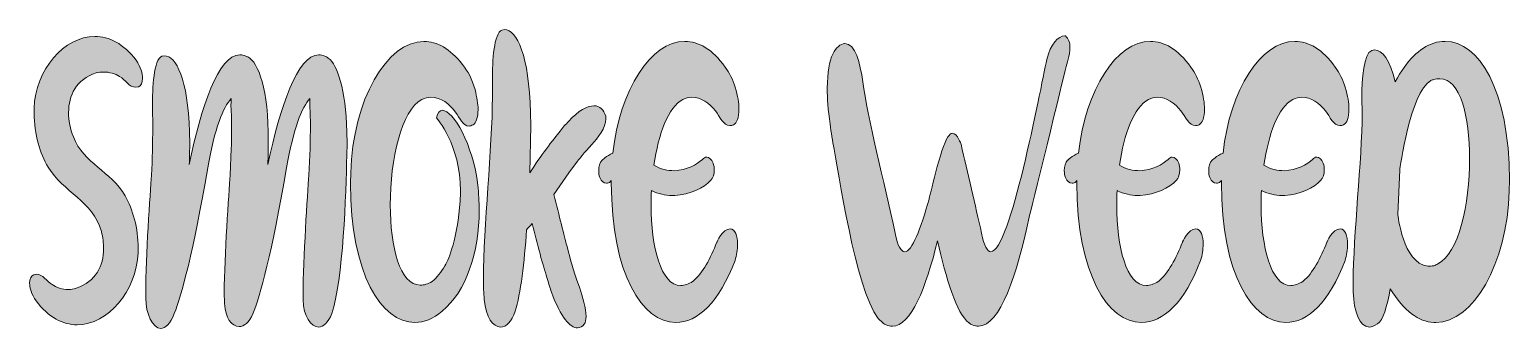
# Model space of a CAD drawing. Extents: x 621 to 1291, y -1420 to -427.
# Drawn here: x 621 to 1290, y -1241 to -1106 of the extents above; entities that cross this region are included whole.
import ezdxf

# ---------------------------------------------------------------- set-up
doc = ezdxf.new("R2010")
doc.units = 0
doc.header["$MEASUREMENT"] = 0
doc.layers.add('katman 1', color=7, linetype='Continuous')

# ---------------------------------------------------------------- blocks, each defined once
blk = doc.blocks.new('block 3')
at = {"layer": 'katman 1', "true_color": 0xa59600}
h = blk.add_hatch(color=54, dxfattribs=at)
h.dxf.hatch_style = 2
edge = h.paths.add_edge_path()
edge.add_spline(control_points=[(623.68, -1228.55), (621.53, -1225.5), (620.77, -1222.65), (620.77, -1220.62), (620.77, -1218.38), (621.53, -1217.16), (622.67, -1216.75), (622.67, -1216.75), (623.94, -1216.55), (623.94, -1216.55), (626.73, -1216.55), (628.5, -1219.6), (630.91, -1221.23), (632.94, -1222.45), (635.6, -1223.47), (638.26, -1223.47), (639.53, -1223.47), (640.67, -1223.26), (641.81, -1222.86), (650.82, -1219.8), (654.24, -1212.69), (654.24, -1204.96), (654.24, -1202.52), (653.86, -1199.87), (653.23, -1197.23), (649.17, -1183.2), (635.98, -1179.54), (629.13, -1168.15), (625.46, -1162.05), (622.79, -1153.51), (622.79, -1143.74), (622.79, -1143.74), (622.79, -1141.71), (622.79, -1141.71), (623.43, -1124.22), (636.49, -1109.17), (650.31, -1109.17), (656.65, -1109.17), (663.24, -1112.42), (668.95, -1119.95), (670.98, -1123.2), (671.87, -1125.85), (671.87, -1128.08), (671.87, -1130.12), (670.98, -1131.54), (669.96, -1131.95), (669.96, -1131.95), (668.7, -1132.15), (668.7, -1132.15), (665.91, -1132.15), (664, -1128.69), (661.47, -1127.27), (659.44, -1126.05), (656.78, -1125.24), (654.24, -1125.24), (653.1, -1125.24), (651.96, -1125.24), (650.82, -1125.64), (641.81, -1128.69), (638.39, -1135.81), (638.39, -1143.54), (638.39, -1147.2), (639.15, -1150.86), (640.55, -1154.52), (645.24, -1166.52), (657.54, -1169.98), (664, -1181.16), (667.43, -1187.27), (669.84, -1195.6), (669.84, -1204.75), (669.84, -1204.75), (669.84, -1206.79), (669.84, -1206.79), (669.08, -1224.28), (656.14, -1239.33), (642.32, -1239.33), (635.85, -1239.33), (629.39, -1236.07), (623.68, -1228.55)], knot_values=[0, 0, 0, 0, 1, 1, 1, 2, 2, 2, 3, 3, 3, 4, 4, 4, 5, 5, 5, 6, 6, 6, 7, 7, 7, 8, 8, 8, 9, 9, 9, 10, 10, 10, 11, 11, 11, 12, 12, 12, 13, 13, 13, 14, 14, 14, 15, 15, 15, 16, 16, 16, 17, 17, 17, 18, 18, 18, 19, 19, 19, 20, 20, 20, 21, 21, 21, 22, 22, 22, 23, 23, 23, 24, 24, 24, 25, 25, 25, 26, 26, 26, 26], degree=3, periodic=1)
h = blk.add_hatch(color=54, dxfattribs=at)
h.dxf.hatch_style = 2
edge = h.paths.add_edge_path()
edge.add_spline(control_points=[(856.73, -1224.69), (855.97, -1222.65), (855.34, -1220.41), (854.58, -1217.97), (852.93, -1212.69), (850.26, -1203.13), (847.98, -1193.57), (847.09, -1194.79), (846.21, -1195.6), (845.45, -1196.42), (844.43, -1211.06), (842.78, -1225.5), (840.25, -1233.23), (838.73, -1237.9), (836.19, -1240.35), (833.65, -1240.35), (830.36, -1240.35), (827.06, -1236.07), (826.3, -1227.94), (826.05, -1225.09), (825.92, -1221.84), (825.92, -1218.38), (825.92, -1195.6), (829.98, -1159.2), (829.98, -1136.63), (829.98, -1136.63), (829.98, -1128.9), (829.98, -1128.9), (829.98, -1119.95), (830.61, -1107.75), (834.29, -1106.32), (834.29, -1106.32), (835.56, -1106.12), (835.56, -1106.12), (841.01, -1106.12), (846.59, -1117.71), (847.22, -1143.74), (847.22, -1143.74), (847.35, -1149.44), (847.35, -1149.44), (847.35, -1149.44), (846.84, -1170.79), (846.84, -1170.79), (851.66, -1163.27), (857.49, -1155.74), (860.66, -1151.88), (861.93, -1150.25), (863.07, -1148.83), (864.34, -1147.61), (869.03, -1142.52), (872.96, -1140.49), (875.88, -1140.49), (878.54, -1140.49), (880.32, -1142.32), (881.2, -1145.17), (881.2, -1145.17), (881.33, -1146.39), (881.33, -1146.39), (881.33, -1150.25), (877.53, -1155.13), (874.99, -1157.98), (874.99, -1157.98), (872.58, -1160.62), (872.58, -1160.62), (871.19, -1162.05), (869.79, -1163.88), (868.4, -1165.5), (868.4, -1165.5), (864.59, -1170.79), (864.59, -1170.79), (864.59, -1170.79), (857.75, -1180.55), (857.75, -1180.55), (860.15, -1189.71), (862.56, -1199.87), (863.58, -1203.53), (863.58, -1203.53), (865.61, -1211.06), (865.61, -1211.06), (866.37, -1213.7), (867.13, -1216.35), (868.02, -1218.79), (868.02, -1218.79), (869.54, -1222.86), (869.54, -1222.86), (870.68, -1226.52), (872.33, -1231.8), (872.33, -1235.67), (872.33, -1237.09), (872.07, -1238.31), (871.44, -1239.12), (870.68, -1240.14), (869.66, -1240.75), (868.52, -1240.75), (865.23, -1240.75), (860.79, -1236.07), (856.73, -1224.69)], knot_values=[0, 0, 0, 0, 1, 1, 1, 2, 2, 2, 3, 3, 3, 4, 4, 4, 5, 5, 5, 6, 6, 6, 7, 7, 7, 8, 8, 8, 9, 9, 9, 10, 10, 10, 11, 11, 11, 12, 12, 12, 13, 13, 13, 14, 14, 14, 15, 15, 15, 16, 16, 16, 17, 17, 17, 18, 18, 18, 19, 19, 19, 20, 20, 20, 21, 21, 21, 22, 22, 22, 23, 23, 23, 24, 24, 24, 25, 25, 25, 26, 26, 26, 27, 27, 27, 28, 28, 28, 29, 29, 29, 30, 30, 30, 31, 31, 31, 32, 32, 32, 32], degree=3, periodic=1)
h = blk.add_hatch(color=54, dxfattribs=at)
h.dxf.hatch_style = 2
edge = h.paths.add_edge_path()
edge.add_spline(control_points=[(1046.92, -1239.33), (1046.42, -1239.12), (1045.91, -1238.92), (1045.53, -1238.51), (1045.53, -1238.51), (1045.4, -1238.51), (1045.4, -1238.51), (1039.82, -1234.24), (1035, -1218.38), (1031.2, -1201.5), (1026, -1222.65), (1019.15, -1239.94), (1010.79, -1239.94), (1009.9, -1239.94), (1008.88, -1239.73), (1008, -1239.33), (1007.49, -1239.12), (1006.98, -1238.92), (1006.47, -1238.51), (995.44, -1230.18), (987.71, -1177.3), (984.41, -1160.01), (983.78, -1156.35), (983.14, -1152.49), (982.64, -1148.83), (981.75, -1142.32), (981.37, -1137.03), (981.37, -1132.56), (981.37, -1117.92), (985.43, -1112.83), (989.23, -1112.42), (989.23, -1112.42), (989.36, -1112.42), (989.36, -1112.42), (994.18, -1112.42), (996.08, -1121.17), (997.47, -1129.71), (999.37, -1145.37), (1007.11, -1174.86), (1012.05, -1198.04), (1013.2, -1203.74), (1014.72, -1206.38), (1016.36, -1206.38), (1019.66, -1206.38), (1023.59, -1196.01), (1027.4, -1182.59), (1027.4, -1182.59), (1032.72, -1159.2), (1035.89, -1154.52), (1036.65, -1153.51), (1037.29, -1152.9), (1037.92, -1152.9), (1040.2, -1152.9), (1041.85, -1157.78), (1041.85, -1157.78), (1044.77, -1170.79), (1048.32, -1185.43), (1051.11, -1198.04), (1052.25, -1203.74), (1053.77, -1206.38), (1055.29, -1206.38), (1064.04, -1206.38), (1077.36, -1134.39), (1080.65, -1119.54), (1082.3, -1112.42), (1085.72, -1108.97), (1088.77, -1108.97), (1088.77, -1108.97), (1089.02, -1108.97), (1089.02, -1108.97), (1090.54, -1110.19), (1091.05, -1112.02), (1091.05, -1114.05), (1091.05, -1117.71), (1089.53, -1121.78), (1089.15, -1123.41), (1088.64, -1126.05), (1072.66, -1190.72), (1072.66, -1190.72), (1067.21, -1216.55), (1059.6, -1239.94), (1049.71, -1239.94), (1048.83, -1239.94), (1047.81, -1239.73), (1046.92, -1239.33)], knot_values=[0, 0, 0, 0, 1, 1, 1, 2, 2, 2, 3, 3, 3, 4, 4, 4, 5, 5, 5, 6, 6, 6, 7, 7, 7, 8, 8, 8, 9, 9, 9, 10, 10, 10, 11, 11, 11, 12, 12, 12, 13, 13, 13, 14, 14, 14, 15, 15, 15, 16, 16, 16, 17, 17, 17, 18, 18, 18, 19, 19, 19, 20, 20, 20, 21, 21, 21, 22, 22, 22, 23, 23, 23, 24, 24, 24, 25, 25, 25, 26, 26, 26, 27, 27, 27, 28, 28, 28, 28], degree=3, periodic=1)
h = blk.add_hatch(color=54, dxfattribs=at)
h.dxf.hatch_style = 2
edge = h.paths.add_edge_path()
edge.add_spline(control_points=[(765.82, -1175.47), (765.82, -1175.47), (765.94, -1170.79), (765.94, -1170.79), (766.83, -1137.85), (782.3, -1111.41), (799.04, -1111.41), (804.87, -1111.41), (810.83, -1114.66), (816.41, -1121.78), (818.95, -1125.03), (820.85, -1128.29), (822.12, -1133.17), (823, -1136.63), (823.51, -1139.68), (823.51, -1142.12), (823.51, -1145.98), (822.5, -1148.42), (821.23, -1149.03), (820.6, -1149.44), (819.96, -1149.64), (819.45, -1149.64), (816.79, -1149.64), (815.14, -1145.98), (813.37, -1143.34), (810.7, -1139.68), (806.52, -1136.63), (802.21, -1136.63), (800.81, -1136.63), (799.55, -1137.03), (798.15, -1137.64), (788.77, -1142.52), (783.82, -1164.69), (783.82, -1185.23), (783.82, -1204.14), (788.13, -1221.43), (797.39, -1221.43), (799.04, -1221.43), (800.81, -1221.02), (802.72, -1219.8), (802.72, -1219.8), (802.84, -1219.6), (802.84, -1219.6), (804.87, -1218.18), (806.77, -1215.53), (808.55, -1212.69), (810.45, -1209.23), (814.13, -1200.69), (815.4, -1183.4), (815.52, -1181.77), (815.52, -1180.35), (815.52, -1178.93), (815.52, -1157.98), (804.75, -1145.98), (804.75, -1145.98), (805.13, -1143.54), (806.14, -1142.52), (807.41, -1142.52), (812.23, -1142.52), (821.23, -1157.98), (823.38, -1176.28), (823.77, -1180.15), (824.02, -1183.81), (824.02, -1187.67), (824.02, -1206.79), (818.06, -1224.28), (807.28, -1233.23), (803.22, -1236.68), (799.04, -1238.31), (794.98, -1238.31), (779.89, -1238.31), (765.82, -1216.55), (765.82, -1175.47)], knot_values=[0, 0, 0, 0, 1, 1, 1, 2, 2, 2, 3, 3, 3, 4, 4, 4, 5, 5, 5, 6, 6, 6, 7, 7, 7, 8, 8, 8, 9, 9, 9, 10, 10, 10, 11, 11, 11, 12, 12, 12, 13, 13, 13, 14, 14, 14, 15, 15, 15, 16, 16, 16, 17, 17, 17, 18, 18, 18, 19, 19, 19, 20, 20, 20, 21, 21, 21, 22, 22, 22, 23, 23, 23, 24, 24, 24, 24], degree=3, periodic=1)
h = blk.add_hatch(color=54, dxfattribs=at)
h.dxf.hatch_style = 2
edge = h.paths.add_edge_path()
edge.add_spline(control_points=[(883.74, -1175.27), (883.74, -1175.27), (883.74, -1174.25), (883.74, -1174.25), (883.74, -1174.25), (883.36, -1174.66), (883.36, -1174.66), (882.85, -1175.27), (882.22, -1175.47), (881.58, -1175.47), (880.44, -1175.47), (879.17, -1174.66), (878.54, -1172.83), (878.16, -1171.81), (878.03, -1170.79), (878.03, -1169.78), (878.03, -1167.95), (878.54, -1166.11), (879.55, -1165.1), (879.55, -1165.1), (881.46, -1163.06), (884.5, -1161.84), (887.54, -1133.17), (901.74, -1111.41), (916.96, -1111.41), (923.17, -1111.41), (929.39, -1114.87), (935.22, -1123), (937.25, -1125.85), (938.51, -1128.29), (939.78, -1132.15), (940.92, -1136.02), (941.43, -1139.27), (941.43, -1141.91), (941.43, -1145.78), (940.42, -1148.42), (939.02, -1149.03), (938.39, -1149.44), (937.88, -1149.44), (937.37, -1149.44), (934.46, -1149.44), (932.81, -1145.37), (930.78, -1142.73), (928.12, -1139.47), (924.19, -1136.63), (920.13, -1136.63), (918.73, -1136.63), (917.47, -1137.03), (916.07, -1137.64), (909.48, -1141.1), (905.04, -1153.1), (903.01, -1167.33), (905.93, -1169.16), (909.22, -1169.78), (912.27, -1169.78), (917.72, -1169.57), (922.66, -1166.93), (924.95, -1164.69), (925.58, -1164.08), (926.22, -1163.67), (926.85, -1163.67), (927.99, -1163.67), (929.13, -1164.69), (929.77, -1166.32), (930.15, -1167.33), (930.27, -1168.35), (930.27, -1169.37), (930.27, -1171.2), (929.77, -1173.23), (928.62, -1174.25), (925.71, -1177.3), (919.24, -1180.76), (912.39, -1180.96), (912.39, -1180.96), (911.13, -1180.96), (911.13, -1180.96), (908.08, -1180.96), (905.04, -1180.35), (901.87, -1178.72), (901.74, -1180.96), (901.74, -1183.2), (901.74, -1185.23), (901.74, -1204.14), (906.05, -1221.63), (915.18, -1221.63), (916.83, -1221.63), (918.61, -1221.02), (920.51, -1219.8), (920.51, -1219.8), (920.76, -1219.6), (920.76, -1219.6), (924.95, -1216.35), (928.75, -1209.03), (931.41, -1202.11), (931.41, -1202.11), (933.95, -1196.01), (937.5, -1196.01), (939.78, -1196.21), (940.8, -1199.26), (940.8, -1202.92), (940.8, -1205.37), (940.42, -1208.01), (939.66, -1210.25), (932.68, -1229.16), (922.66, -1238.31), (912.9, -1238.31), (897.81, -1238.31), (883.74, -1216.55), (883.74, -1175.27)], knot_values=[0, 0, 0, 0, 1, 1, 1, 2, 2, 2, 3, 3, 3, 4, 4, 4, 5, 5, 5, 6, 6, 6, 7, 7, 7, 8, 8, 8, 9, 9, 9, 10, 10, 10, 11, 11, 11, 12, 12, 12, 13, 13, 13, 14, 14, 14, 15, 15, 15, 16, 16, 16, 17, 17, 17, 18, 18, 18, 19, 19, 19, 20, 20, 20, 21, 21, 21, 22, 22, 22, 23, 23, 23, 24, 24, 24, 25, 25, 25, 26, 26, 26, 27, 27, 27, 28, 28, 28, 29, 29, 29, 30, 30, 30, 31, 31, 31, 32, 32, 32, 33, 33, 33, 34, 34, 34, 35, 35, 35, 36, 36, 36, 36], degree=3, periodic=1)
h = blk.add_hatch(color=54, dxfattribs=at)
h.dxf.hatch_style = 2
edge = h.paths.add_edge_path()
edge.add_spline(control_points=[(1094.21, -1175.27), (1094.21, -1175.27), (1094.21, -1174.25), (1094.21, -1174.25), (1094.21, -1174.25), (1093.83, -1174.66), (1093.83, -1174.66), (1093.33, -1175.27), (1092.69, -1175.47), (1092.06, -1175.47), (1090.92, -1175.47), (1089.65, -1174.66), (1089.02, -1172.83), (1088.64, -1171.81), (1088.51, -1170.79), (1088.51, -1169.78), (1088.51, -1167.95), (1089.02, -1166.11), (1090.03, -1165.1), (1090.03, -1165.1), (1091.93, -1163.06), (1094.98, -1161.84), (1098.02, -1133.17), (1112.22, -1111.41), (1127.44, -1111.41), (1133.65, -1111.41), (1139.86, -1114.87), (1145.7, -1123), (1147.72, -1125.85), (1148.99, -1128.29), (1150.26, -1132.15), (1151.4, -1136.02), (1151.91, -1139.27), (1151.91, -1141.91), (1151.91, -1145.78), (1150.89, -1148.42), (1149.5, -1149.03), (1148.87, -1149.44), (1148.36, -1149.44), (1147.85, -1149.44), (1144.93, -1149.44), (1143.29, -1145.37), (1141.26, -1142.73), (1138.59, -1139.47), (1134.66, -1136.63), (1130.61, -1136.63), (1129.21, -1136.63), (1127.94, -1137.03), (1126.55, -1137.64), (1119.95, -1141.1), (1115.52, -1153.1), (1113.49, -1167.33), (1116.4, -1169.16), (1119.7, -1169.78), (1122.74, -1169.78), (1128.2, -1169.57), (1133.14, -1166.93), (1135.42, -1164.69), (1136.06, -1164.08), (1136.69, -1163.67), (1137.33, -1163.67), (1138.47, -1163.67), (1139.61, -1164.69), (1140.24, -1166.32), (1140.62, -1167.33), (1140.75, -1168.35), (1140.75, -1169.37), (1140.75, -1171.2), (1140.24, -1173.23), (1139.1, -1174.25), (1136.19, -1177.3), (1129.72, -1180.76), (1122.87, -1180.96), (1122.87, -1180.96), (1121.6, -1180.96), (1121.6, -1180.96), (1118.56, -1180.96), (1115.52, -1180.35), (1112.35, -1178.72), (1112.22, -1180.96), (1112.22, -1183.2), (1112.22, -1185.23), (1112.22, -1204.14), (1116.53, -1221.63), (1125.66, -1221.63), (1127.31, -1221.63), (1129.08, -1221.02), (1130.99, -1219.8), (1130.99, -1219.8), (1131.24, -1219.6), (1131.24, -1219.6), (1135.42, -1216.35), (1139.23, -1209.03), (1141.89, -1202.11), (1141.89, -1202.11), (1144.43, -1196.01), (1147.98, -1196.01), (1150.26, -1196.21), (1151.27, -1199.26), (1151.27, -1202.92), (1151.27, -1205.37), (1150.89, -1208.01), (1150.13, -1210.25), (1143.16, -1229.16), (1133.14, -1238.31), (1123.38, -1238.31), (1108.29, -1238.31), (1094.21, -1216.55), (1094.21, -1175.27)], knot_values=[0, 0, 0, 0, 1, 1, 1, 2, 2, 2, 3, 3, 3, 4, 4, 4, 5, 5, 5, 6, 6, 6, 7, 7, 7, 8, 8, 8, 9, 9, 9, 10, 10, 10, 11, 11, 11, 12, 12, 12, 13, 13, 13, 14, 14, 14, 15, 15, 15, 16, 16, 16, 17, 17, 17, 18, 18, 18, 19, 19, 19, 20, 20, 20, 21, 21, 21, 22, 22, 22, 23, 23, 23, 24, 24, 24, 25, 25, 25, 26, 26, 26, 27, 27, 27, 28, 28, 28, 29, 29, 29, 30, 30, 30, 31, 31, 31, 32, 32, 32, 33, 33, 33, 34, 34, 34, 35, 35, 35, 36, 36, 36, 36], degree=3, periodic=1)
h = blk.add_hatch(color=54, dxfattribs=at)
h.dxf.hatch_style = 2
edge = h.paths.add_edge_path()
edge.add_spline(control_points=[(1159.51, -1175.27), (1159.51, -1175.27), (1159.51, -1174.25), (1159.51, -1174.25), (1159.51, -1174.25), (1159.13, -1174.66), (1159.13, -1174.66), (1158.63, -1175.27), (1157.99, -1175.47), (1157.36, -1175.47), (1156.22, -1175.47), (1154.95, -1174.66), (1154.32, -1172.83), (1153.94, -1171.81), (1153.81, -1170.79), (1153.81, -1169.78), (1153.81, -1167.95), (1154.32, -1166.11), (1155.33, -1165.1), (1155.33, -1165.1), (1157.23, -1163.06), (1160.28, -1161.84), (1163.32, -1133.17), (1177.52, -1111.41), (1192.74, -1111.41), (1198.95, -1111.41), (1205.16, -1114.87), (1211, -1123), (1213.02, -1125.85), (1214.29, -1128.29), (1215.56, -1132.15), (1216.7, -1136.02), (1217.21, -1139.27), (1217.21, -1141.91), (1217.21, -1145.78), (1216.19, -1148.42), (1214.8, -1149.03), (1214.16, -1149.44), (1213.66, -1149.44), (1213.15, -1149.44), (1210.23, -1149.44), (1208.59, -1145.37), (1206.56, -1142.73), (1203.89, -1139.47), (1199.96, -1136.63), (1195.91, -1136.63), (1194.51, -1136.63), (1193.24, -1137.03), (1191.85, -1137.64), (1185.25, -1141.1), (1180.82, -1153.1), (1178.79, -1167.33), (1181.7, -1169.16), (1185, -1169.78), (1188.04, -1169.78), (1193.5, -1169.57), (1198.44, -1166.93), (1200.72, -1164.69), (1201.36, -1164.08), (1201.99, -1163.67), (1202.63, -1163.67), (1203.77, -1163.67), (1204.91, -1164.69), (1205.54, -1166.32), (1205.92, -1167.33), (1206.05, -1168.35), (1206.05, -1169.37), (1206.05, -1171.2), (1205.54, -1173.23), (1204.4, -1174.25), (1201.49, -1177.3), (1195.02, -1180.76), (1188.17, -1180.96), (1188.17, -1180.96), (1186.9, -1180.96), (1186.9, -1180.96), (1183.86, -1180.96), (1180.82, -1180.35), (1177.65, -1178.72), (1177.52, -1180.96), (1177.52, -1183.2), (1177.52, -1185.23), (1177.52, -1204.14), (1181.83, -1221.63), (1190.96, -1221.63), (1192.61, -1221.63), (1194.38, -1221.02), (1196.29, -1219.8), (1196.29, -1219.8), (1196.54, -1219.6), (1196.54, -1219.6), (1200.72, -1216.35), (1204.53, -1209.03), (1207.19, -1202.11), (1207.19, -1202.11), (1209.73, -1196.01), (1213.28, -1196.01), (1215.56, -1196.21), (1216.57, -1199.26), (1216.57, -1202.92), (1216.57, -1205.37), (1216.19, -1208.01), (1215.43, -1210.25), (1208.46, -1229.16), (1198.44, -1238.31), (1188.68, -1238.31), (1173.59, -1238.31), (1159.51, -1216.55), (1159.51, -1175.27)], knot_values=[0, 0, 0, 0, 1, 1, 1, 2, 2, 2, 3, 3, 3, 4, 4, 4, 5, 5, 5, 6, 6, 6, 7, 7, 7, 8, 8, 8, 9, 9, 9, 10, 10, 10, 11, 11, 11, 12, 12, 12, 13, 13, 13, 14, 14, 14, 15, 15, 15, 16, 16, 16, 17, 17, 17, 18, 18, 18, 19, 19, 19, 20, 20, 20, 21, 21, 21, 22, 22, 22, 23, 23, 23, 24, 24, 24, 25, 25, 25, 26, 26, 26, 27, 27, 27, 28, 28, 28, 29, 29, 29, 30, 30, 30, 31, 31, 31, 32, 32, 32, 33, 33, 33, 34, 34, 34, 35, 35, 35, 36, 36, 36, 36], degree=3, periodic=1)
h = blk.add_hatch(color=54, dxfattribs=at)
h.dxf.hatch_style = 2
edge = h.paths.add_edge_path()
edge.add_spline(control_points=[(1219.11, -1224.48), (1219.11, -1224.48), (1219.11, -1220.01), (1219.11, -1220.01), (1219.11, -1199.06), (1223.17, -1164.89), (1223.17, -1143.74), (1223.17, -1143.74), (1223.04, -1136.83), (1223.04, -1136.83), (1223.04, -1128.49), (1223.8, -1116.9), (1227.48, -1115.47), (1227.48, -1115.47), (1228.75, -1115.27), (1228.75, -1115.27), (1232.17, -1115.27), (1235.85, -1119.75), (1238.13, -1129.71), (1243.2, -1119.95), (1249.29, -1114.25), (1255.5, -1112.22), (1257.27, -1111.61), (1258.92, -1111.41), (1260.7, -1111.41), (1275.66, -1111.41), (1289.74, -1132.96), (1289.74, -1174.05), (1289.74, -1174.05), (1289.61, -1178.93), (1289.61, -1178.93), (1288.85, -1211.87), (1273.25, -1238.31), (1256.51, -1238.31), (1256.51, -1238.31), (1255.5, -1238.31), (1255.5, -1238.31), (1248.78, -1237.9), (1242.06, -1233.23), (1235.85, -1223.06), (1234.45, -1231.19), (1232.68, -1237.29), (1230.14, -1238.92), (1228.75, -1239.94), (1227.48, -1240.35), (1226.34, -1240.35), (1221.9, -1240.35), (1219.49, -1233.43), (1219.11, -1224.48)], knot_values=[0, 0, 0, 0, 1, 1, 1, 2, 2, 2, 3, 3, 3, 4, 4, 4, 5, 5, 5, 6, 6, 6, 7, 7, 7, 8, 8, 8, 9, 9, 9, 10, 10, 10, 11, 11, 11, 12, 12, 12, 13, 13, 13, 14, 14, 14, 15, 15, 15, 16, 16, 16, 16], degree=3, periodic=1)
edge = h.paths.add_edge_path()
edge.add_spline(control_points=[(1255.5, -1212.69), (1256.13, -1212.48), (1256.77, -1212.28), (1257.4, -1211.87), (1266.78, -1207.2), (1271.73, -1184.82), (1271.73, -1164.28), (1271.73, -1145.37), (1267.55, -1128.29), (1258.29, -1128.29), (1257.4, -1128.29), (1256.51, -1128.29), (1255.5, -1128.69), (1255.12, -1128.69), (1254.74, -1128.9), (1254.23, -1129.1), (1244.85, -1134.39), (1240.16, -1169.37), (1240.16, -1169.37), (1240.16, -1169.37), (1239.27, -1189.5), (1239.27, -1189.5), (1239.27, -1189.5), (1241.55, -1211.47), (1252.84, -1212.89), (1253.72, -1212.89), (1254.61, -1212.89), (1255.5, -1212.69)], knot_values=[0, 0, 0, 0, 1, 1, 1, 2, 2, 2, 3, 3, 3, 4, 4, 4, 5, 5, 5, 6, 6, 6, 7, 7, 7, 8, 8, 8, 9, 9, 9, 9], degree=3, periodic=1)
h = blk.add_hatch(color=54, dxfattribs=at)
h.dxf.hatch_style = 2
edge = h.paths.add_edge_path()
edge.add_spline(control_points=[(673.26, -1227.33), (673.26, -1227.33), (673.26, -1224.89), (673.26, -1224.89), (673.26, -1208.82), (675.29, -1179.94), (675.92, -1171.81), (676.17, -1164.49), (676.43, -1157.37), (676.43, -1150.25), (676.43, -1150.25), (676.3, -1140.9), (676.3, -1140.9), (676.3, -1132.56), (676.81, -1119.54), (680.61, -1118.12), (680.61, -1118.12), (681.75, -1117.92), (681.75, -1117.92), (686.95, -1117.92), (692.4, -1128.49), (693.04, -1152.29), (693.04, -1152.29), (693.17, -1157.57), (693.17, -1157.57), (693.17, -1157.57), (693.04, -1162.86), (693.04, -1162.86), (693.04, -1164.08), (693.04, -1165.3), (692.91, -1166.93), (698.36, -1141.1), (705.97, -1117.51), (715.86, -1117.51), (716.75, -1117.51), (717.64, -1117.71), (718.52, -1118.12), (723.34, -1119.34), (728.16, -1130.12), (728.67, -1152.29), (728.67, -1152.29), (728.67, -1162.86), (728.67, -1162.86), (728.67, -1162.86), (728.54, -1166.93), (728.54, -1166.93), (733.99, -1141.1), (741.73, -1117.51), (751.49, -1117.51), (752.38, -1117.51), (753.27, -1117.71), (754.28, -1118.12), (754.79, -1118.32), (755.3, -1118.53), (755.8, -1118.93), (759.99, -1122.19), (763.67, -1132.76), (764.17, -1152.29), (764.17, -1152.29), (764.3, -1157.57), (764.3, -1157.57), (764.3, -1157.57), (764.17, -1162.86), (764.17, -1162.86), (763.79, -1179.54), (762.52, -1219.8), (757.33, -1234.24), (755.8, -1238.51), (753.52, -1240.35), (751.49, -1240.35), (747.94, -1240.35), (744.52, -1235.46), (744.39, -1228.14), (744.39, -1228.14), (744.39, -1225.7), (744.39, -1225.7), (744.39, -1210.04), (746.42, -1180.15), (747.05, -1171.81), (747.05, -1171.81), (747.56, -1159.81), (747.56, -1159.81), (747.69, -1155.74), (747.69, -1151.68), (747.69, -1147.61), (747.69, -1145.37), (747.56, -1143.13), (747.44, -1140.9), (747.44, -1140.9), (747.44, -1137.24), (747.44, -1137.24), (743.88, -1141.3), (740.08, -1150.46), (736.91, -1168.55), (730.32, -1206.79), (724.99, -1226.52), (721.7, -1234.45), (720.05, -1238.31), (717.64, -1240.14), (715.48, -1240.14), (712.19, -1240.14), (709.14, -1236.28), (708.89, -1229.77), (708.89, -1229.77), (708.76, -1224.69), (708.76, -1224.69), (708.76, -1208.62), (710.92, -1179.94), (711.42, -1171.81), (711.42, -1171.81), (711.93, -1159.81), (711.93, -1159.81), (712.06, -1155.74), (712.06, -1151.68), (712.06, -1147.61), (712.06, -1145.37), (711.93, -1143.13), (711.8, -1140.9), (711.8, -1139.68), (711.8, -1138.46), (711.93, -1137.24), (708.25, -1141.3), (704.45, -1150.46), (701.28, -1168.55), (694.81, -1206.38), (689.49, -1226.11), (686.19, -1234.24), (684.29, -1238.92), (682.13, -1240.96), (680.11, -1240.96), (676.43, -1240.96), (673.26, -1234.45), (673.26, -1227.33)], knot_values=[0, 0, 0, 0, 1, 1, 1, 2, 2, 2, 3, 3, 3, 4, 4, 4, 5, 5, 5, 6, 6, 6, 7, 7, 7, 8, 8, 8, 9, 9, 9, 10, 10, 10, 11, 11, 11, 12, 12, 12, 13, 13, 13, 14, 14, 14, 15, 15, 15, 16, 16, 16, 17, 17, 17, 18, 18, 18, 19, 19, 19, 20, 20, 20, 21, 21, 21, 22, 22, 22, 23, 23, 23, 24, 24, 24, 25, 25, 25, 26, 26, 26, 27, 27, 27, 28, 28, 28, 29, 29, 29, 30, 30, 30, 31, 31, 31, 32, 32, 32, 33, 33, 33, 34, 34, 34, 35, 35, 35, 36, 36, 36, 37, 37, 37, 38, 38, 38, 39, 39, 39, 40, 40, 40, 41, 41, 41, 42, 42, 42, 43, 43, 43, 44, 44, 44, 44], degree=3, periodic=1)
at = {"layer": 'katman 1', "lineweight": 0}
for points, knots in [([(623.68, -1228.55), (621.53, -1225.5), (620.77, -1222.65), (620.77, -1220.62), (620.77, -1218.38), (621.53, -1217.16), (622.67, -1216.75), (622.67, -1216.75), (623.94, -1216.55), (623.94, -1216.55), (626.73, -1216.55), (628.5, -1219.6), (630.91, -1221.23), (632.94, -1222.45), (635.6, -1223.47), (638.26, -1223.47), (639.53, -1223.47), (640.67, -1223.26), (641.81, -1222.86), (650.82, -1219.8), (654.24, -1212.69), (654.24, -1204.96), (654.24, -1202.52), (653.86, -1199.87), (653.23, -1197.23), (649.17, -1183.2), (635.98, -1179.54), (629.13, -1168.15), (625.46, -1162.05), (622.79, -1153.51), (622.79, -1143.74), (622.79, -1143.74), (622.79, -1141.71), (622.79, -1141.71), (623.43, -1124.22), (636.49, -1109.17), (650.31, -1109.17), (656.65, -1109.17), (663.24, -1112.42), (668.95, -1119.95), (670.98, -1123.2), (671.87, -1125.85), (671.87, -1128.08), (671.87, -1130.12), (670.98, -1131.54), (669.96, -1131.95), (669.96, -1131.95), (668.7, -1132.15), (668.7, -1132.15), (665.91, -1132.15), (664, -1128.69), (661.47, -1127.27), (659.44, -1126.05), (656.78, -1125.24), (654.24, -1125.24), (653.1, -1125.24), (651.96, -1125.24), (650.82, -1125.64), (641.81, -1128.69), (638.39, -1135.81), (638.39, -1143.54), (638.39, -1147.2), (639.15, -1150.86), (640.55, -1154.52), (645.24, -1166.52), (657.54, -1169.98), (664, -1181.16), (667.43, -1187.27), (669.84, -1195.6), (669.84, -1204.75), (669.84, -1204.75), (669.84, -1206.79), (669.84, -1206.79), (669.08, -1224.28), (656.14, -1239.33), (642.32, -1239.33), (635.85, -1239.33), (629.39, -1236.07), (623.68, -1228.55)], [0, 0, 0, 0, 1, 1, 1, 2, 2, 2, 3, 3, 3, 4, 4, 4, 5, 5, 5, 6, 6, 6, 7, 7, 7, 8, 8, 8, 9, 9, 9, 10, 10, 10, 11, 11, 11, 12, 12, 12, 13, 13, 13, 14, 14, 14, 15, 15, 15, 16, 16, 16, 17, 17, 17, 18, 18, 18, 19, 19, 19, 20, 20, 20, 21, 21, 21, 22, 22, 22, 23, 23, 23, 24, 24, 24, 25, 25, 25, 26, 26, 26, 26]), ([(856.73, -1224.69), (855.97, -1222.65), (855.34, -1220.41), (854.58, -1217.97), (852.93, -1212.69), (850.26, -1203.13), (847.98, -1193.57), (847.09, -1194.79), (846.21, -1195.6), (845.45, -1196.42), (844.43, -1211.06), (842.78, -1225.5), (840.25, -1233.23), (838.73, -1237.9), (836.19, -1240.35), (833.65, -1240.35), (830.36, -1240.35), (827.06, -1236.07), (826.3, -1227.94), (826.05, -1225.09), (825.92, -1221.84), (825.92, -1218.38), (825.92, -1195.6), (829.98, -1159.2), (829.98, -1136.63), (829.98, -1136.63), (829.98, -1128.9), (829.98, -1128.9), (829.98, -1119.95), (830.61, -1107.75), (834.29, -1106.32), (834.29, -1106.32), (835.56, -1106.12), (835.56, -1106.12), (841.01, -1106.12), (846.59, -1117.71), (847.22, -1143.74), (847.22, -1143.74), (847.35, -1149.44), (847.35, -1149.44), (847.35, -1149.44), (846.84, -1170.79), (846.84, -1170.79), (851.66, -1163.27), (857.49, -1155.74), (860.66, -1151.88), (861.93, -1150.25), (863.07, -1148.83), (864.34, -1147.61), (869.03, -1142.52), (872.96, -1140.49), (875.88, -1140.49), (878.54, -1140.49), (880.32, -1142.32), (881.2, -1145.17), (881.2, -1145.17), (881.33, -1146.39), (881.33, -1146.39), (881.33, -1150.25), (877.53, -1155.13), (874.99, -1157.98), (874.99, -1157.98), (872.58, -1160.62), (872.58, -1160.62), (871.19, -1162.05), (869.79, -1163.88), (868.4, -1165.5), (868.4, -1165.5), (864.59, -1170.79), (864.59, -1170.79), (864.59, -1170.79), (857.75, -1180.55), (857.75, -1180.55), (860.15, -1189.71), (862.56, -1199.87), (863.58, -1203.53), (863.58, -1203.53), (865.61, -1211.06), (865.61, -1211.06), (866.37, -1213.7), (867.13, -1216.35), (868.02, -1218.79), (868.02, -1218.79), (869.54, -1222.86), (869.54, -1222.86), (870.68, -1226.52), (872.33, -1231.8), (872.33, -1235.67), (872.33, -1237.09), (872.07, -1238.31), (871.44, -1239.12), (870.68, -1240.14), (869.66, -1240.75), (868.52, -1240.75), (865.23, -1240.75), (860.79, -1236.07), (856.73, -1224.69)], [0, 0, 0, 0, 1, 1, 1, 2, 2, 2, 3, 3, 3, 4, 4, 4, 5, 5, 5, 6, 6, 6, 7, 7, 7, 8, 8, 8, 9, 9, 9, 10, 10, 10, 11, 11, 11, 12, 12, 12, 13, 13, 13, 14, 14, 14, 15, 15, 15, 16, 16, 16, 17, 17, 17, 18, 18, 18, 19, 19, 19, 20, 20, 20, 21, 21, 21, 22, 22, 22, 23, 23, 23, 24, 24, 24, 25, 25, 25, 26, 26, 26, 27, 27, 27, 28, 28, 28, 29, 29, 29, 30, 30, 30, 31, 31, 31, 32, 32, 32, 32]), ([(1046.92, -1239.33), (1046.42, -1239.12), (1045.91, -1238.92), (1045.53, -1238.51), (1045.53, -1238.51), (1045.4, -1238.51), (1045.4, -1238.51), (1039.82, -1234.24), (1035, -1218.38), (1031.2, -1201.5), (1026, -1222.65), (1019.15, -1239.94), (1010.79, -1239.94), (1009.9, -1239.94), (1008.88, -1239.73), (1008, -1239.33), (1007.49, -1239.12), (1006.98, -1238.92), (1006.47, -1238.51), (995.44, -1230.18), (987.71, -1177.3), (984.41, -1160.01), (983.78, -1156.35), (983.14, -1152.49), (982.64, -1148.83), (981.75, -1142.32), (981.37, -1137.03), (981.37, -1132.56), (981.37, -1117.92), (985.43, -1112.83), (989.23, -1112.42), (989.23, -1112.42), (989.36, -1112.42), (989.36, -1112.42), (994.18, -1112.42), (996.08, -1121.17), (997.47, -1129.71), (999.37, -1145.37), (1007.11, -1174.86), (1012.05, -1198.04), (1013.2, -1203.74), (1014.72, -1206.38), (1016.36, -1206.38), (1019.66, -1206.38), (1023.59, -1196.01), (1027.4, -1182.59), (1027.4, -1182.59), (1032.72, -1159.2), (1035.89, -1154.52), (1036.65, -1153.51), (1037.29, -1152.9), (1037.92, -1152.9), (1040.2, -1152.9), (1041.85, -1157.78), (1041.85, -1157.78), (1044.77, -1170.79), (1048.32, -1185.43), (1051.11, -1198.04), (1052.25, -1203.74), (1053.77, -1206.38), (1055.29, -1206.38), (1064.04, -1206.38), (1077.36, -1134.39), (1080.65, -1119.54), (1082.3, -1112.42), (1085.72, -1108.97), (1088.77, -1108.97), (1088.77, -1108.97), (1089.02, -1108.97), (1089.02, -1108.97), (1090.54, -1110.19), (1091.05, -1112.02), (1091.05, -1114.05), (1091.05, -1117.71), (1089.53, -1121.78), (1089.15, -1123.41), (1088.64, -1126.05), (1072.66, -1190.72), (1072.66, -1190.72), (1067.21, -1216.55), (1059.6, -1239.94), (1049.71, -1239.94), (1048.83, -1239.94), (1047.81, -1239.73), (1046.92, -1239.33)], [0, 0, 0, 0, 1, 1, 1, 2, 2, 2, 3, 3, 3, 4, 4, 4, 5, 5, 5, 6, 6, 6, 7, 7, 7, 8, 8, 8, 9, 9, 9, 10, 10, 10, 11, 11, 11, 12, 12, 12, 13, 13, 13, 14, 14, 14, 15, 15, 15, 16, 16, 16, 17, 17, 17, 18, 18, 18, 19, 19, 19, 20, 20, 20, 21, 21, 21, 22, 22, 22, 23, 23, 23, 24, 24, 24, 25, 25, 25, 26, 26, 26, 27, 27, 27, 28, 28, 28, 28]), ([(765.82, -1175.47), (765.82, -1175.47), (765.94, -1170.79), (765.94, -1170.79), (766.83, -1137.85), (782.3, -1111.41), (799.04, -1111.41), (804.87, -1111.41), (810.83, -1114.66), (816.41, -1121.78), (818.95, -1125.03), (820.85, -1128.29), (822.12, -1133.17), (823, -1136.63), (823.51, -1139.68), (823.51, -1142.12), (823.51, -1145.98), (822.5, -1148.42), (821.23, -1149.03), (820.6, -1149.44), (819.96, -1149.64), (819.45, -1149.64), (816.79, -1149.64), (815.14, -1145.98), (813.37, -1143.34), (810.7, -1139.68), (806.52, -1136.63), (802.21, -1136.63), (800.81, -1136.63), (799.55, -1137.03), (798.15, -1137.64), (788.77, -1142.52), (783.82, -1164.69), (783.82, -1185.23), (783.82, -1204.14), (788.13, -1221.43), (797.39, -1221.43), (799.04, -1221.43), (800.81, -1221.02), (802.72, -1219.8), (802.72, -1219.8), (802.84, -1219.6), (802.84, -1219.6), (804.87, -1218.18), (806.77, -1215.53), (808.55, -1212.69), (810.45, -1209.23), (814.13, -1200.69), (815.4, -1183.4), (815.52, -1181.77), (815.52, -1180.35), (815.52, -1178.93), (815.52, -1157.98), (804.75, -1145.98), (804.75, -1145.98), (805.13, -1143.54), (806.14, -1142.52), (807.41, -1142.52), (812.23, -1142.52), (821.23, -1157.98), (823.38, -1176.28), (823.77, -1180.15), (824.02, -1183.81), (824.02, -1187.67), (824.02, -1206.79), (818.06, -1224.28), (807.28, -1233.23), (803.22, -1236.68), (799.04, -1238.31), (794.98, -1238.31), (779.89, -1238.31), (765.82, -1216.55), (765.82, -1175.47)], [0, 0, 0, 0, 1, 1, 1, 2, 2, 2, 3, 3, 3, 4, 4, 4, 5, 5, 5, 6, 6, 6, 7, 7, 7, 8, 8, 8, 9, 9, 9, 10, 10, 10, 11, 11, 11, 12, 12, 12, 13, 13, 13, 14, 14, 14, 15, 15, 15, 16, 16, 16, 17, 17, 17, 18, 18, 18, 19, 19, 19, 20, 20, 20, 21, 21, 21, 22, 22, 22, 23, 23, 23, 24, 24, 24, 24]), ([(883.74, -1175.27), (883.74, -1175.27), (883.74, -1174.25), (883.74, -1174.25), (883.74, -1174.25), (883.36, -1174.66), (883.36, -1174.66), (882.85, -1175.27), (882.22, -1175.47), (881.58, -1175.47), (880.44, -1175.47), (879.17, -1174.66), (878.54, -1172.83), (878.16, -1171.81), (878.03, -1170.79), (878.03, -1169.78), (878.03, -1167.95), (878.54, -1166.11), (879.55, -1165.1), (879.55, -1165.1), (881.46, -1163.06), (884.5, -1161.84), (887.54, -1133.17), (901.74, -1111.41), (916.96, -1111.41), (923.17, -1111.41), (929.39, -1114.87), (935.22, -1123), (937.25, -1125.85), (938.51, -1128.29), (939.78, -1132.15), (940.92, -1136.02), (941.43, -1139.27), (941.43, -1141.91), (941.43, -1145.78), (940.42, -1148.42), (939.02, -1149.03), (938.39, -1149.44), (937.88, -1149.44), (937.37, -1149.44), (934.46, -1149.44), (932.81, -1145.37), (930.78, -1142.73), (928.12, -1139.47), (924.19, -1136.63), (920.13, -1136.63), (918.73, -1136.63), (917.47, -1137.03), (916.07, -1137.64), (909.48, -1141.1), (905.04, -1153.1), (903.01, -1167.33), (905.93, -1169.16), (909.22, -1169.78), (912.27, -1169.78), (917.72, -1169.57), (922.66, -1166.93), (924.95, -1164.69), (925.58, -1164.08), (926.22, -1163.67), (926.85, -1163.67), (927.99, -1163.67), (929.13, -1164.69), (929.77, -1166.32), (930.15, -1167.33), (930.27, -1168.35), (930.27, -1169.37), (930.27, -1171.2), (929.77, -1173.23), (928.62, -1174.25), (925.71, -1177.3), (919.24, -1180.76), (912.39, -1180.96), (912.39, -1180.96), (911.13, -1180.96), (911.13, -1180.96), (908.08, -1180.96), (905.04, -1180.35), (901.87, -1178.72), (901.74, -1180.96), (901.74, -1183.2), (901.74, -1185.23), (901.74, -1204.14), (906.05, -1221.63), (915.18, -1221.63), (916.83, -1221.63), (918.61, -1221.02), (920.51, -1219.8), (920.51, -1219.8), (920.76, -1219.6), (920.76, -1219.6), (924.95, -1216.35), (928.75, -1209.03), (931.41, -1202.11), (931.41, -1202.11), (933.95, -1196.01), (937.5, -1196.01), (939.78, -1196.21), (940.8, -1199.26), (940.8, -1202.92), (940.8, -1205.37), (940.42, -1208.01), (939.66, -1210.25), (932.68, -1229.16), (922.66, -1238.31), (912.9, -1238.31), (897.81, -1238.31), (883.74, -1216.55), (883.74, -1175.27)], [0, 0, 0, 0, 1, 1, 1, 2, 2, 2, 3, 3, 3, 4, 4, 4, 5, 5, 5, 6, 6, 6, 7, 7, 7, 8, 8, 8, 9, 9, 9, 10, 10, 10, 11, 11, 11, 12, 12, 12, 13, 13, 13, 14, 14, 14, 15, 15, 15, 16, 16, 16, 17, 17, 17, 18, 18, 18, 19, 19, 19, 20, 20, 20, 21, 21, 21, 22, 22, 22, 23, 23, 23, 24, 24, 24, 25, 25, 25, 26, 26, 26, 27, 27, 27, 28, 28, 28, 29, 29, 29, 30, 30, 30, 31, 31, 31, 32, 32, 32, 33, 33, 33, 34, 34, 34, 35, 35, 35, 36, 36, 36, 36]), ([(1094.21, -1175.27), (1094.21, -1175.27), (1094.21, -1174.25), (1094.21, -1174.25), (1094.21, -1174.25), (1093.83, -1174.66), (1093.83, -1174.66), (1093.33, -1175.27), (1092.69, -1175.47), (1092.06, -1175.47), (1090.92, -1175.47), (1089.65, -1174.66), (1089.02, -1172.83), (1088.64, -1171.81), (1088.51, -1170.79), (1088.51, -1169.78), (1088.51, -1167.95), (1089.02, -1166.11), (1090.03, -1165.1), (1090.03, -1165.1), (1091.93, -1163.06), (1094.98, -1161.84), (1098.02, -1133.17), (1112.22, -1111.41), (1127.44, -1111.41), (1133.65, -1111.41), (1139.86, -1114.87), (1145.7, -1123), (1147.72, -1125.85), (1148.99, -1128.29), (1150.26, -1132.15), (1151.4, -1136.02), (1151.91, -1139.27), (1151.91, -1141.91), (1151.91, -1145.78), (1150.89, -1148.42), (1149.5, -1149.03), (1148.87, -1149.44), (1148.36, -1149.44), (1147.85, -1149.44), (1144.93, -1149.44), (1143.29, -1145.37), (1141.26, -1142.73), (1138.59, -1139.47), (1134.66, -1136.63), (1130.61, -1136.63), (1129.21, -1136.63), (1127.94, -1137.03), (1126.55, -1137.64), (1119.95, -1141.1), (1115.52, -1153.1), (1113.49, -1167.33), (1116.4, -1169.16), (1119.7, -1169.78), (1122.74, -1169.78), (1128.2, -1169.57), (1133.14, -1166.93), (1135.42, -1164.69), (1136.06, -1164.08), (1136.69, -1163.67), (1137.33, -1163.67), (1138.47, -1163.67), (1139.61, -1164.69), (1140.24, -1166.32), (1140.62, -1167.33), (1140.75, -1168.35), (1140.75, -1169.37), (1140.75, -1171.2), (1140.24, -1173.23), (1139.1, -1174.25), (1136.19, -1177.3), (1129.72, -1180.76), (1122.87, -1180.96), (1122.87, -1180.96), (1121.6, -1180.96), (1121.6, -1180.96), (1118.56, -1180.96), (1115.52, -1180.35), (1112.35, -1178.72), (1112.22, -1180.96), (1112.22, -1183.2), (1112.22, -1185.23), (1112.22, -1204.14), (1116.53, -1221.63), (1125.66, -1221.63), (1127.31, -1221.63), (1129.08, -1221.02), (1130.99, -1219.8), (1130.99, -1219.8), (1131.24, -1219.6), (1131.24, -1219.6), (1135.42, -1216.35), (1139.23, -1209.03), (1141.89, -1202.11), (1141.89, -1202.11), (1144.43, -1196.01), (1147.98, -1196.01), (1150.26, -1196.21), (1151.27, -1199.26), (1151.27, -1202.92), (1151.27, -1205.37), (1150.89, -1208.01), (1150.13, -1210.25), (1143.16, -1229.16), (1133.14, -1238.31), (1123.38, -1238.31), (1108.29, -1238.31), (1094.21, -1216.55), (1094.21, -1175.27)], [0, 0, 0, 0, 1, 1, 1, 2, 2, 2, 3, 3, 3, 4, 4, 4, 5, 5, 5, 6, 6, 6, 7, 7, 7, 8, 8, 8, 9, 9, 9, 10, 10, 10, 11, 11, 11, 12, 12, 12, 13, 13, 13, 14, 14, 14, 15, 15, 15, 16, 16, 16, 17, 17, 17, 18, 18, 18, 19, 19, 19, 20, 20, 20, 21, 21, 21, 22, 22, 22, 23, 23, 23, 24, 24, 24, 25, 25, 25, 26, 26, 26, 27, 27, 27, 28, 28, 28, 29, 29, 29, 30, 30, 30, 31, 31, 31, 32, 32, 32, 33, 33, 33, 34, 34, 34, 35, 35, 35, 36, 36, 36, 36]), ([(1159.51, -1175.27), (1159.51, -1175.27), (1159.51, -1174.25), (1159.51, -1174.25), (1159.51, -1174.25), (1159.13, -1174.66), (1159.13, -1174.66), (1158.63, -1175.27), (1157.99, -1175.47), (1157.36, -1175.47), (1156.22, -1175.47), (1154.95, -1174.66), (1154.32, -1172.83), (1153.94, -1171.81), (1153.81, -1170.79), (1153.81, -1169.78), (1153.81, -1167.95), (1154.32, -1166.11), (1155.33, -1165.1), (1155.33, -1165.1), (1157.23, -1163.06), (1160.28, -1161.84), (1163.32, -1133.17), (1177.52, -1111.41), (1192.74, -1111.41), (1198.95, -1111.41), (1205.16, -1114.87), (1211, -1123), (1213.02, -1125.85), (1214.29, -1128.29), (1215.56, -1132.15), (1216.7, -1136.02), (1217.21, -1139.27), (1217.21, -1141.91), (1217.21, -1145.78), (1216.19, -1148.42), (1214.8, -1149.03), (1214.16, -1149.44), (1213.66, -1149.44), (1213.15, -1149.44), (1210.23, -1149.44), (1208.59, -1145.37), (1206.56, -1142.73), (1203.89, -1139.47), (1199.96, -1136.63), (1195.91, -1136.63), (1194.51, -1136.63), (1193.24, -1137.03), (1191.85, -1137.64), (1185.25, -1141.1), (1180.82, -1153.1), (1178.79, -1167.33), (1181.7, -1169.16), (1185, -1169.78), (1188.04, -1169.78), (1193.5, -1169.57), (1198.44, -1166.93), (1200.72, -1164.69), (1201.36, -1164.08), (1201.99, -1163.67), (1202.63, -1163.67), (1203.77, -1163.67), (1204.91, -1164.69), (1205.54, -1166.32), (1205.92, -1167.33), (1206.05, -1168.35), (1206.05, -1169.37), (1206.05, -1171.2), (1205.54, -1173.23), (1204.4, -1174.25), (1201.49, -1177.3), (1195.02, -1180.76), (1188.17, -1180.96), (1188.17, -1180.96), (1186.9, -1180.96), (1186.9, -1180.96), (1183.86, -1180.96), (1180.82, -1180.35), (1177.65, -1178.72), (1177.52, -1180.96), (1177.52, -1183.2), (1177.52, -1185.23), (1177.52, -1204.14), (1181.83, -1221.63), (1190.96, -1221.63), (1192.61, -1221.63), (1194.38, -1221.02), (1196.29, -1219.8), (1196.29, -1219.8), (1196.54, -1219.6), (1196.54, -1219.6), (1200.72, -1216.35), (1204.53, -1209.03), (1207.19, -1202.11), (1207.19, -1202.11), (1209.73, -1196.01), (1213.28, -1196.01), (1215.56, -1196.21), (1216.57, -1199.26), (1216.57, -1202.92), (1216.57, -1205.37), (1216.19, -1208.01), (1215.43, -1210.25), (1208.46, -1229.16), (1198.44, -1238.31), (1188.68, -1238.31), (1173.59, -1238.31), (1159.51, -1216.55), (1159.51, -1175.27)], [0, 0, 0, 0, 1, 1, 1, 2, 2, 2, 3, 3, 3, 4, 4, 4, 5, 5, 5, 6, 6, 6, 7, 7, 7, 8, 8, 8, 9, 9, 9, 10, 10, 10, 11, 11, 11, 12, 12, 12, 13, 13, 13, 14, 14, 14, 15, 15, 15, 16, 16, 16, 17, 17, 17, 18, 18, 18, 19, 19, 19, 20, 20, 20, 21, 21, 21, 22, 22, 22, 23, 23, 23, 24, 24, 24, 25, 25, 25, 26, 26, 26, 27, 27, 27, 28, 28, 28, 29, 29, 29, 30, 30, 30, 31, 31, 31, 32, 32, 32, 33, 33, 33, 34, 34, 34, 35, 35, 35, 36, 36, 36, 36]), ([(1219.11, -1224.48), (1219.11, -1224.48), (1219.11, -1220.01), (1219.11, -1220.01), (1219.11, -1199.06), (1223.17, -1164.89), (1223.17, -1143.74), (1223.17, -1143.74), (1223.04, -1136.83), (1223.04, -1136.83), (1223.04, -1128.49), (1223.8, -1116.9), (1227.48, -1115.47), (1227.48, -1115.47), (1228.75, -1115.27), (1228.75, -1115.27), (1232.17, -1115.27), (1235.85, -1119.75), (1238.13, -1129.71), (1243.2, -1119.95), (1249.29, -1114.25), (1255.5, -1112.22), (1257.27, -1111.61), (1258.92, -1111.41), (1260.7, -1111.41), (1275.66, -1111.41), (1289.74, -1132.96), (1289.74, -1174.05), (1289.74, -1174.05), (1289.61, -1178.93), (1289.61, -1178.93), (1288.85, -1211.87), (1273.25, -1238.31), (1256.51, -1238.31), (1256.51, -1238.31), (1255.5, -1238.31), (1255.5, -1238.31), (1248.78, -1237.9), (1242.06, -1233.23), (1235.85, -1223.06), (1234.45, -1231.19), (1232.68, -1237.29), (1230.14, -1238.92), (1228.75, -1239.94), (1227.48, -1240.35), (1226.34, -1240.35), (1221.9, -1240.35), (1219.49, -1233.43), (1219.11, -1224.48)], [0, 0, 0, 0, 1, 1, 1, 2, 2, 2, 3, 3, 3, 4, 4, 4, 5, 5, 5, 6, 6, 6, 7, 7, 7, 8, 8, 8, 9, 9, 9, 10, 10, 10, 11, 11, 11, 12, 12, 12, 13, 13, 13, 14, 14, 14, 15, 15, 15, 16, 16, 16, 16]), ([(673.26, -1227.33), (673.26, -1227.33), (673.26, -1224.89), (673.26, -1224.89), (673.26, -1208.82), (675.29, -1179.94), (675.92, -1171.81), (676.17, -1164.49), (676.43, -1157.37), (676.43, -1150.25), (676.43, -1150.25), (676.3, -1140.9), (676.3, -1140.9), (676.3, -1132.56), (676.81, -1119.54), (680.61, -1118.12), (680.61, -1118.12), (681.75, -1117.92), (681.75, -1117.92), (686.95, -1117.92), (692.4, -1128.49), (693.04, -1152.29), (693.04, -1152.29), (693.17, -1157.57), (693.17, -1157.57), (693.17, -1157.57), (693.04, -1162.86), (693.04, -1162.86), (693.04, -1164.08), (693.04, -1165.3), (692.91, -1166.93), (698.36, -1141.1), (705.97, -1117.51), (715.86, -1117.51), (716.75, -1117.51), (717.64, -1117.71), (718.52, -1118.12), (723.34, -1119.34), (728.16, -1130.12), (728.67, -1152.29), (728.67, -1152.29), (728.67, -1162.86), (728.67, -1162.86), (728.67, -1162.86), (728.54, -1166.93), (728.54, -1166.93), (733.99, -1141.1), (741.73, -1117.51), (751.49, -1117.51), (752.38, -1117.51), (753.27, -1117.71), (754.28, -1118.12), (754.79, -1118.32), (755.3, -1118.53), (755.8, -1118.93), (759.99, -1122.19), (763.67, -1132.76), (764.17, -1152.29), (764.17, -1152.29), (764.3, -1157.57), (764.3, -1157.57), (764.3, -1157.57), (764.17, -1162.86), (764.17, -1162.86), (763.79, -1179.54), (762.52, -1219.8), (757.33, -1234.24), (755.8, -1238.51), (753.52, -1240.35), (751.49, -1240.35), (747.94, -1240.35), (744.52, -1235.46), (744.39, -1228.14), (744.39, -1228.14), (744.39, -1225.7), (744.39, -1225.7), (744.39, -1210.04), (746.42, -1180.15), (747.05, -1171.81), (747.05, -1171.81), (747.56, -1159.81), (747.56, -1159.81), (747.69, -1155.74), (747.69, -1151.68), (747.69, -1147.61), (747.69, -1145.37), (747.56, -1143.13), (747.44, -1140.9), (747.44, -1140.9), (747.44, -1137.24), (747.44, -1137.24), (743.88, -1141.3), (740.08, -1150.46), (736.91, -1168.55), (730.32, -1206.79), (724.99, -1226.52), (721.7, -1234.45), (720.05, -1238.31), (717.64, -1240.14), (715.48, -1240.14), (712.19, -1240.14), (709.14, -1236.28), (708.89, -1229.77), (708.89, -1229.77), (708.76, -1224.69), (708.76, -1224.69), (708.76, -1208.62), (710.92, -1179.94), (711.42, -1171.81), (711.42, -1171.81), (711.93, -1159.81), (711.93, -1159.81), (712.06, -1155.74), (712.06, -1151.68), (712.06, -1147.61), (712.06, -1145.37), (711.93, -1143.13), (711.8, -1140.9), (711.8, -1139.68), (711.8, -1138.46), (711.93, -1137.24), (708.25, -1141.3), (704.45, -1150.46), (701.28, -1168.55), (694.81, -1206.38), (689.49, -1226.11), (686.19, -1234.24), (684.29, -1238.92), (682.13, -1240.96), (680.11, -1240.96), (676.43, -1240.96), (673.26, -1234.45), (673.26, -1227.33)], [0, 0, 0, 0, 1, 1, 1, 2, 2, 2, 3, 3, 3, 4, 4, 4, 5, 5, 5, 6, 6, 6, 7, 7, 7, 8, 8, 8, 9, 9, 9, 10, 10, 10, 11, 11, 11, 12, 12, 12, 13, 13, 13, 14, 14, 14, 15, 15, 15, 16, 16, 16, 17, 17, 17, 18, 18, 18, 19, 19, 19, 20, 20, 20, 21, 21, 21, 22, 22, 22, 23, 23, 23, 24, 24, 24, 25, 25, 25, 26, 26, 26, 27, 27, 27, 28, 28, 28, 29, 29, 29, 30, 30, 30, 31, 31, 31, 32, 32, 32, 33, 33, 33, 34, 34, 34, 35, 35, 35, 36, 36, 36, 37, 37, 37, 38, 38, 38, 39, 39, 39, 40, 40, 40, 41, 41, 41, 42, 42, 42, 43, 43, 43, 44, 44, 44, 44]), ([(1255.5, -1212.69), (1256.13, -1212.48), (1256.77, -1212.28), (1257.4, -1211.87), (1266.78, -1207.2), (1271.73, -1184.82), (1271.73, -1164.28), (1271.73, -1145.37), (1267.55, -1128.29), (1258.29, -1128.29), (1257.4, -1128.29), (1256.51, -1128.29), (1255.5, -1128.69), (1255.12, -1128.69), (1254.74, -1128.9), (1254.23, -1129.1), (1244.85, -1134.39), (1240.16, -1169.37), (1240.16, -1169.37), (1240.16, -1169.37), (1239.27, -1189.5), (1239.27, -1189.5), (1239.27, -1189.5), (1241.55, -1211.47), (1252.84, -1212.89), (1253.72, -1212.89), (1254.61, -1212.89), (1255.5, -1212.69)], [0, 0, 0, 0, 1, 1, 1, 2, 2, 2, 3, 3, 3, 4, 4, 4, 5, 5, 5, 6, 6, 6, 7, 7, 7, 8, 8, 8, 9, 9, 9, 9])]:
    blk.add_open_spline(points, degree=3, knots=knots, dxfattribs=at)

msp = doc.modelspace()

# ---------------------------------------------------------------- block references
at = {"layer": 'katman 1'}
msp.add_blockref('block 3', (0, 0), dxfattribs=at)

doc.saveas('drawing.dxf')
